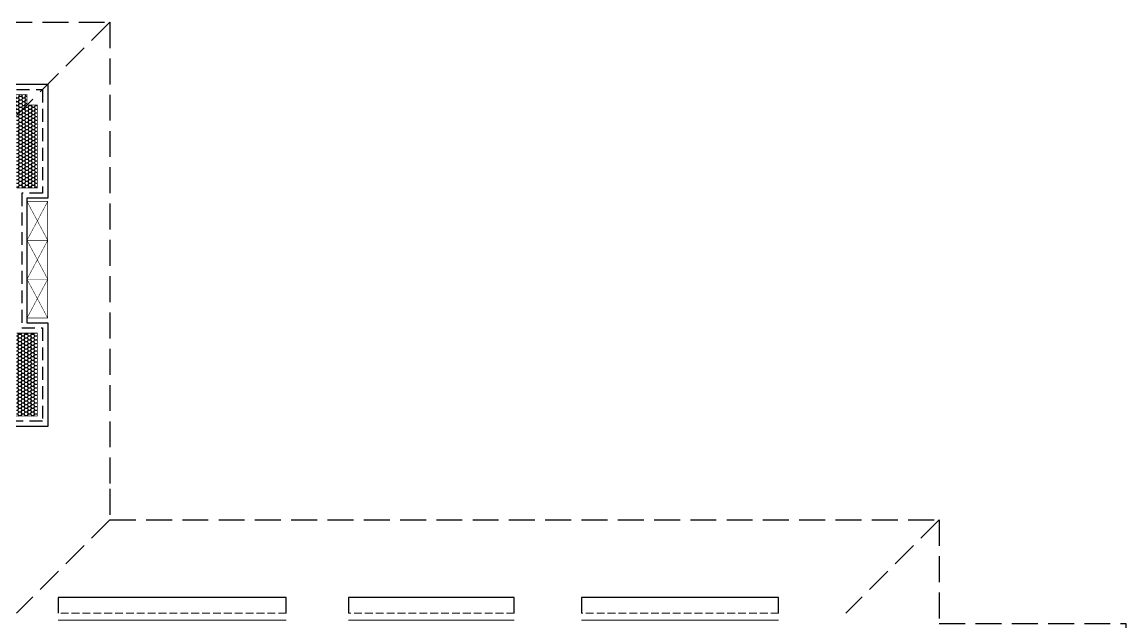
# Model space of a CAD drawing. Extents: x 3443499 to 7125205, y -1700016 to -264854.
# Drawn here: x 3648962 to 3659609, y -896555 to -890770 of the extents above; entities that cross this region are included whole.
import ezdxf

# ---------------------------------------------------------------- set-up
doc = ezdxf.new("R2010")
doc.units = 0
doc.header["$LTSCALE"] = 1000
doc.header["$MEASUREMENT"] = 0
doc.linetypes.add('DASH', pattern=[0.35, 0.25, -0.1])
doc.linetypes.add('HIDDEN', pattern=[0.375, 0.25, -0.125])
doc.layers.get('0').update_dxf_attribs({"linetype": 'CONTINUOUS'})
for name, color, linetype in [('!校对', 2, 'CONTINUOUS'), ('卫生间', 6, 'CONTINUOUS'), ('看线', 185, 'CONTINUOUS'), ('立面-看线', 251, 'CONTINUOUS'), ('设备', 253, 'CONTINUOUS')]:
    doc.layers.add(name, color=color, linetype=linetype)
doc.layers.add('平面-栏杆', color=56, linetype='CONTINUOUS', lineweight=15)
doc.layers.add('平面-看线', color=252, linetype='CONTINUOUS', lineweight=15)

# ---------------------------------------------------------------- blocks, each defined once
blk = doc.blocks.new('HFGHFHF')
at = {"layer": '卫生间', "color": 252, "linetype": 'DASH'}
for p, q in [((280917, 689157), (281817, 688257)), ((272917, 684357), (273817, 683457)), ((280917, 684357), (281817, 683457))]:
    blk.add_line(p, q, dxfattribs=at)
blk.add_lwpolyline([(282617, 689157), (280917, 689157), (280917, 684657), (280917, 684657), (280917, 684357), (272917, 684357), (272917, 683357), (271117, 683357), (271117, 673357), (273767, 673357), (273767, 672157), (297867, 672157), (297867, 673357), (299517, 673357)], dxfattribs=at)
blk = doc.blocks.new('A$C74FB3979')
at = {"layer": '立面-看线'}
h = blk.add_hatch(dxfattribs=at)
h.set_pattern_fill('HONEY', color=252, scale=13)
h.set_pattern_definition([(0, (-416917.405, -517160.14), (30.95625, 17.872595), [20.6375, -41.275]), (120, (-416917.405, -517160.14), (-30.9562463, 17.8726014), [20.6375, -41.275]), (60, (-416917.405, -517160.14), (3.7e-06, 35.7451964), [-41.275, 20.6375])])
h.paths.add_polyline_path([(44500, 14957), (44500, 15057), (45200, 15057), (45200, 14957), (45300, 14957), (45300, 14157), (45100, 14157), (45100, 14857), (44400, 14857), (44400, 14957)])
h = blk.add_hatch(dxfattribs=at)
h.set_pattern_fill('HONEY', color=252, scale=13)
h.set_pattern_definition([(0, (-417016.767, -520260.14), (30.95625, 17.872595), [20.6375, -41.275]), (120, (-417016.767, -520260.14), (-30.9562463, 17.8726014), [20.6375, -41.275]), (60, (-417016.767, -520260.14), (3.7e-06, 35.7451964), [-41.275, 20.6375])])
h.paths.add_polyline_path([(45100, 12157), (45100, 12157), (45100, 12757), (45299, 12757), (45299, 11957), (45100, 11957)])
at = {"color": 252, "const_width": 8}
for points in [[(45100, 14157), (45300, 14157), (45300, 14957), (45200, 14957), (45200, 15057), (44910, 15057), (44910, 15057), (44790, 15057), (44790, 15057), (44500, 15057), (44500, 14957), (44400, 14957), (44400, 14857)], [(45100, 12757), (45300, 12757), (45300, 11957), (44700, 11957), (44700, 12157)]]:
    blk.add_lwpolyline(points, dxfattribs=at)
at = {"layer": '平面-栏杆', "color": 252}
for points in [[(45500, 9987), (47700, 9987)], [(48300, 9987), (49900, 9987)], [(50550, 9987), (52450, 9987)]]:
    blk.add_lwpolyline(points, dxfattribs=at)
at = {"layer": '平面-看线', "color": 252, "linetype": 'DASH', "ltscale": 0.3}
for p, q in [((47700, 10057), (45500, 10057)), ((49900, 10057), (48300, 10057)), ((52450, 10057), (50550, 10057))]:
    blk.add_line(p, q, dxfattribs=at)
at = {"layer": '看线', "color": 252}
blk.add_lwpolyline([(44300, 14857), (44300, 15157), (45400, 15157), (45400, 14057), (45200, 14057), (45200, 12857), (45400, 12857), (45400, 11857), (44600, 11857), (44600, 12157)], dxfattribs=at)
at = {"layer": '看线', "color": 252, "linetype": 'HIDDEN', "ltscale": 0.5}
blk.add_lwpolyline([(44350, 14857), (44350, 15107), (45350, 15107), (45350, 14107), (45150, 14107), (45150, 12807), (45350, 12807), (45350, 11907), (44650, 11907), (44650, 12157)], dxfattribs=at)
at = {"layer": '看线', "color": 252, "ltscale": 0.5}
for points in [[(47700, 10057), (47700, 10207), (45500, 10207), (45500, 10057)], [(49900, 10057), (49900, 10207), (48300, 10207), (48300, 10057)], [(52450, 10057), (52450, 10207), (50550, 10207), (50550, 10057)]]:
    blk.add_lwpolyline(points, dxfattribs=at)
at = {"layer": '设备', "color": 252, "const_width": 5}
for points in [[(45200, 13652), (45200, 14027), (45400, 14027), (45400, 13652)], [(45200, 13277), (45200, 13652), (45400, 13652), (45400, 13277)], [(45200, 12902), (45200, 13277), (45400, 13277), (45400, 12902)]]:
    blk.add_lwpolyline(points, close=True, dxfattribs=at)
for points in [[(45200, 14027), (45400, 13652)], [(45400, 14027), (45200, 13652)], [(45200, 13652), (45400, 13277)], [(45400, 13652), (45200, 13277)], [(45200, 13277), (45400, 12902)], [(45400, 13277), (45200, 12902)]]:
    blk.add_lwpolyline(points, dxfattribs=at)
at = {"color": 252, "xscale": -1}
blk.add_blockref('HFGHFHF', (326916, -673401), dxfattribs=at)

msp = doc.modelspace()

# ---------------------------------------------------------------- block references
at = {"layer": '!校对'}
msp.add_blockref('A$C74FB3979', (3603809.3, -906526.7), dxfattribs=at)

doc.saveas('drawing.dxf')
